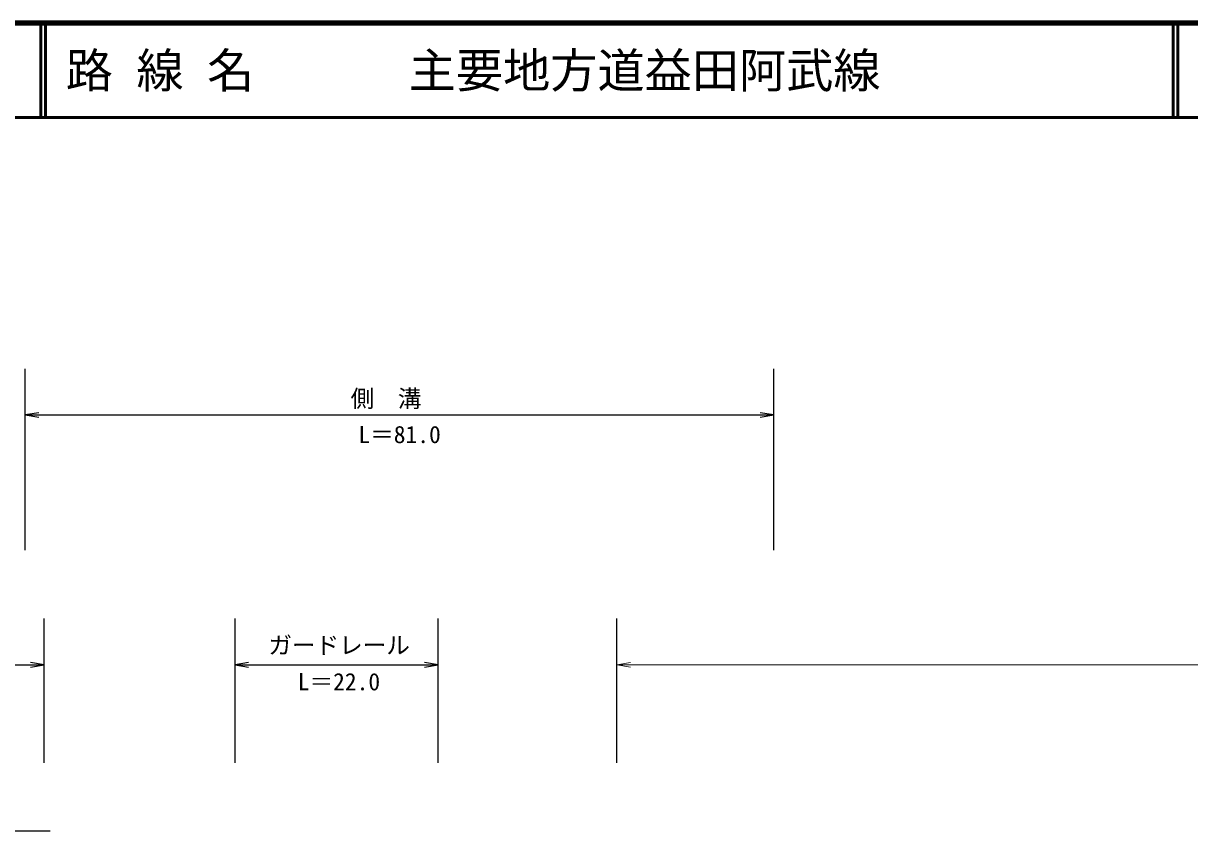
# Model space of a CAD drawing. Units: millimetres, scale not verified. Extents: x -56015503 to -55375503, y -162321055 to -161961055.
# Drawn here: x -55879618 to -55756007, y -162046676 to -161961055 of the extents above; entities that cross this region are included whole.
import ezdxf
from ezdxf.enums import TextEntityAlignment as Align

# ---------------------------------------------------------------- set-up
doc = ezdxf.new("R2010")
doc.units = ezdxf.units.MM
doc.header["$LTSCALE"] = 1000
for name, color, linetype, lineweight in [('M-STR-STR3', 7, 'Continuous', 25), ('M-TTL', 2, 'Continuous', 140), ('M-TTL-LINE', 7, 'Continuous', 50)]:
    doc.layers.add(name, color=color, linetype=linetype, lineweight=lineweight)
doc.layers.add('M-TTL-TXT', color=7, linetype='Continuous')
doc.styles.add('ＭＳ ゴシック', font='')
doc.styles.get('ＭＳ ゴシック').set_extended_font_data('MS Gothic')

# ---------------------------------------------------------------- blocks, each defined once
blk = doc.blocks.new('open_arrow')
at = {"color": 0, "linetype": 'Continuous', "lineweight": -2}
blk.add_lwpolyline([(7.5, 1.25), (0, 0), (7.5, -1.25)], dxfattribs=at)

msp = doc.modelspace()

# ---------------------------------------------------------------- linework, layer by layer
at = {"layer": 'M-STR-STR3'}
for p, q in [((-55879438, -162016921), (-55879438, -161997685)), ((-55800064, -162016921), (-55800064, -161997685)), ((-55879438, -162002592), (-55800064, -162002592)), ((-55877395, -162039481), (-55877395, -162024185)), ((-55857184, -162039481), (-55857184, -162024185)), ((-55835665, -162039481), (-55835665, -162024185)), ((-55816711, -162039481), (-55816711, -162024185)), ((-55920588, -162029092), (-55877395, -162029092)), ((-55857184, -162029092), (-55835665, -162029092)), ((-55898910, -162046676), (-55876776, -162046676))]:
    msp.add_line(p, q, dxfattribs=at)
at = {"layer": 'M-STR-STR3', "lineweight": 13}
msp.add_line((-55816711, -162029092), (-55662541, -162029092), dxfattribs=at)
at = {"layer": 'M-TTL'}
msp.add_line((-55375503, -161961055), (-56015503, -161961055), dxfattribs=at)
at = {"layer": 'M-TTL-LINE'}
for p, q in [((-55877753, -161961055), (-55877753, -161971055)), ((-55877253, -161961055), (-55877253, -161971055)), ((-55757753, -161961055), (-55757753, -161971055)), ((-55757253, -161961055), (-55757253, -161971055)), ((-56015503, -161971055), (-55375503, -161971055))]:
    msp.add_line(p, q, dxfattribs=at)

# ---------------------------------------------------------------- block references
at = {"layer": 'M-STR-STR3', "xscale": 193, "yscale": 193}
for p in [(-55879438, -162002592), (-55857184, -162029092)]:
    msp.add_blockref('open_arrow', p, dxfattribs=at)
at = {"layer": 'M-STR-STR3', "xscale": 193, "yscale": 193, "rotation": 180}
for p in [(-55800064, -162002592), (-55877395, -162029092), (-55835665, -162029092)]:
    msp.add_blockref('open_arrow', p, dxfattribs=at)
at = {"layer": 'M-STR-STR3', "lineweight": 13, "xscale": 193, "yscale": 193}
msp.add_blockref('open_arrow', (-55816711, -162029092), dxfattribs=at)

# ---------------------------------------------------------------- texts
at = {"layer": 'M-STR-STR3', "style": 'ＭＳ ゴシック'}
for s, p in [('側\u3000溝', (-55844930, -162000851)), ('L＝81.0', (-55844107, -162004659)), ('ガードレール', (-55853648, -162027003)), ('L＝22.0', (-55850537, -162030876))]:
    msp.add_text(s, height=1833, dxfattribs=at).set_placement(p, align=Align.MIDDLE_LEFT)
at = {"layer": 'M-TTL-TXT', "style": 'ＭＳ ゴシック'}
for s, p in [('路 線 名', (-55875124, -161966055)), ('主要地方道益田阿武線', (-55838769, -161966055))]:
    msp.add_text(s, height=3666, dxfattribs=at).set_placement(p, align=Align.MIDDLE_LEFT)

doc.saveas('drawing.dxf')
